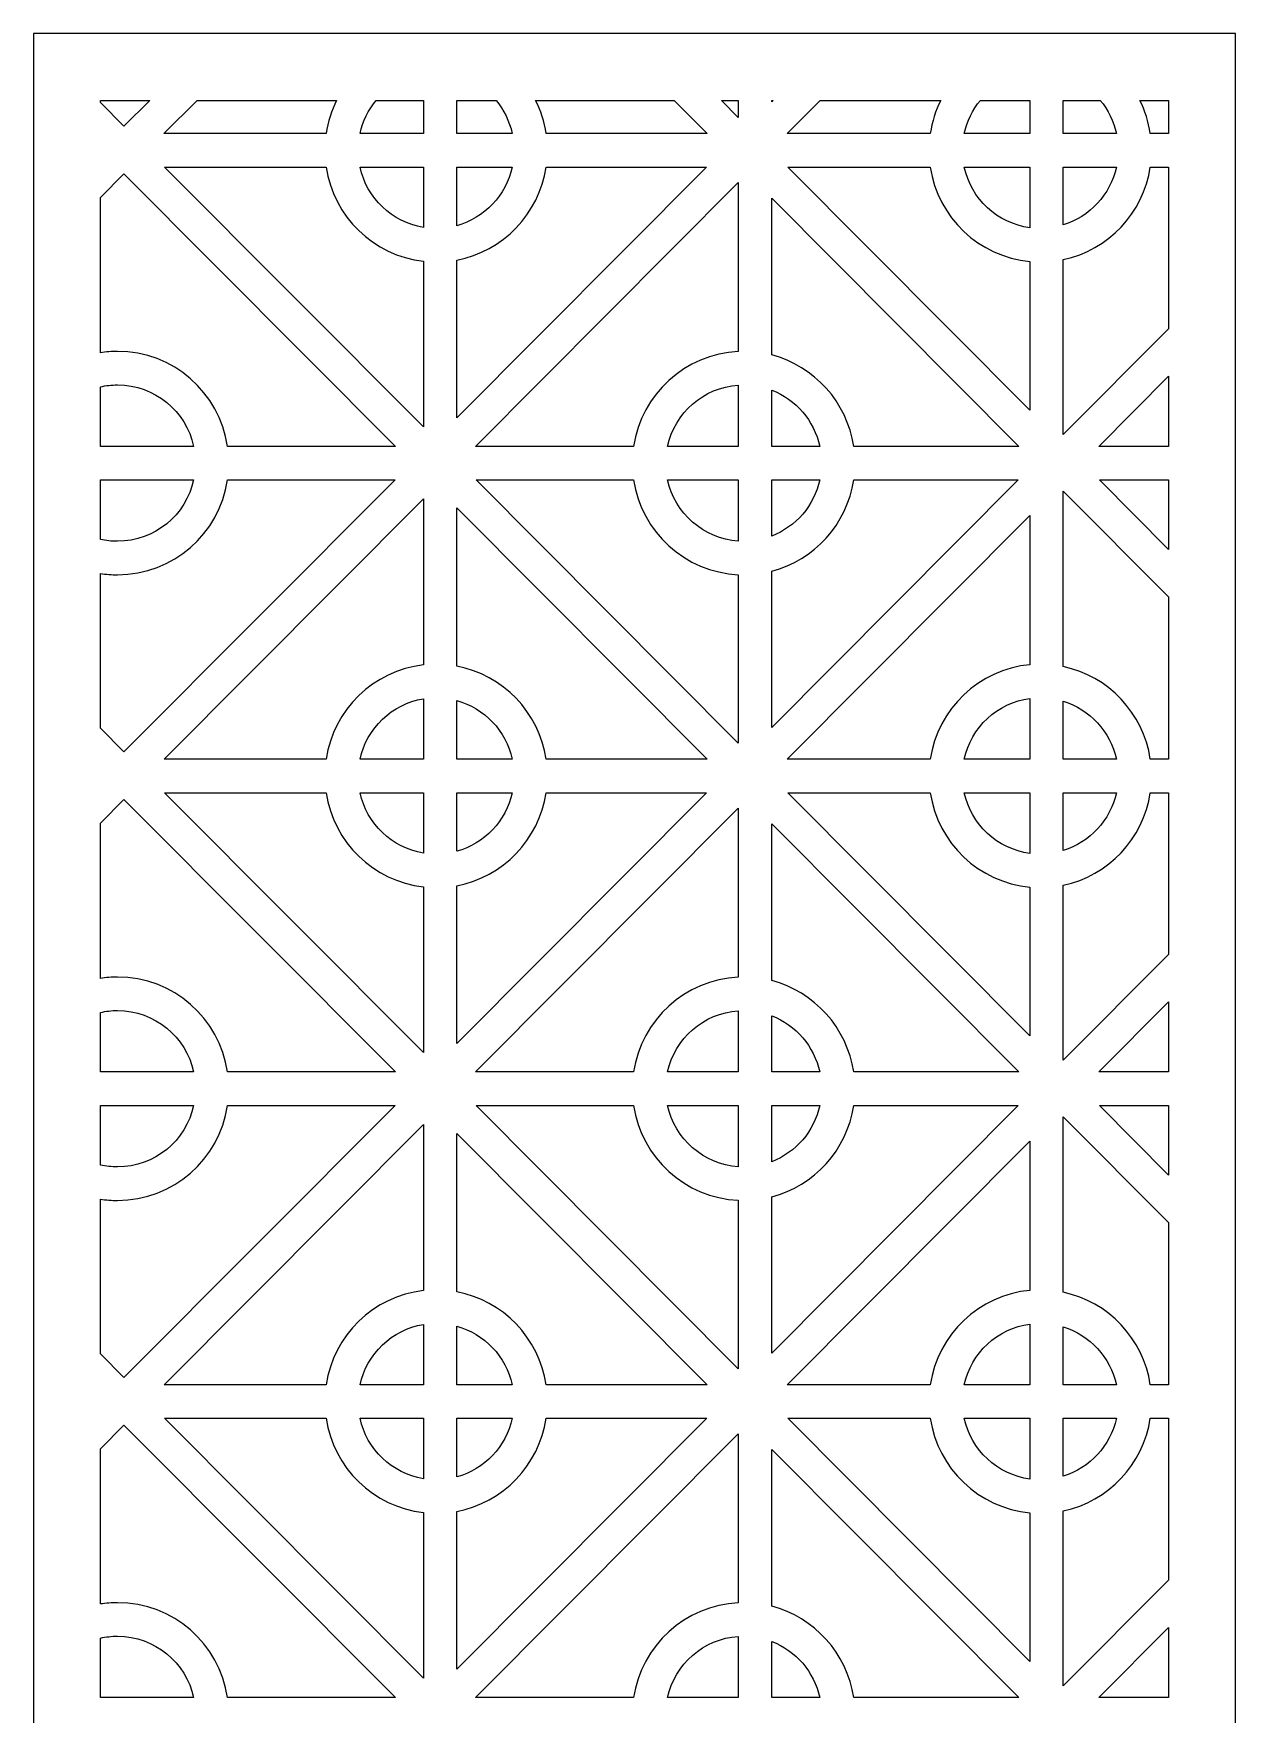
# Model space of a CAD drawing. Header units: centimetres. Extents: x -8.5 to 0.2, y -11.2 to 12.7.
# Drawn here: x -3.7 to 0.19, y 7.23 to 12.68 of the extents above; entities that cross this region are included whole.
import ezdxf

# ---------------------------------------------------------------- set-up
doc = ezdxf.new("R2010")
doc.units = ezdxf.units.CM
doc.header["$MEASUREMENT"] = 0
doc.layers.add('layer 1', color=7, linetype='Continuous')

msp = doc.modelspace()

# ---------------------------------------------------------------- linework, layer by layer
at = {"layer": 'layer 1', "color": 114}
for points, knots in [([(-3.70413, -11.21428), (-3.70413, -11.21428), (-3.70413, 12.68389), (-3.70413, 12.68389), (-3.70413, 12.68389), (-3.70413, 12.68389), (0.19466, 12.68389), (0.19466, 12.68389), (0.19466, 12.68389), (0.19466, 12.68389), (0.19466, -11.21428), (0.19466, -11.21428), (0.19466, -11.21428), (0.19466, -11.21428), (-3.70413, -11.21428), (-3.70413, -11.21428)], [0, 0, 0, 0, 0.2, 0.2, 0.2, 0.2, 0.4, 0.4, 0.4, 0.4, 0.6, 0.6, 0.6, 0.6, 1, 1, 1, 1]), ([(-3.48753, 12.45992), (-3.48753, 12.45992), (-3.41104, 12.38308), (-3.41104, 12.38308), (-3.41104, 12.38308), (-3.41104, 12.38308), (-3.3272, 12.46729), (-3.3272, 12.46729), (-3.3272, 12.46729), (-3.3272, 12.46729), (-3.48753, 12.46729), (-3.48753, 12.46729), (-3.48753, 12.46729), (-3.48753, 12.46729), (-3.48753, 12.45992), (-3.48753, 12.45992)], [0, 0, 0, 0, 0.2, 0.2, 0.2, 0.2, 0.4, 0.4, 0.4, 0.4, 0.6, 0.6, 0.6, 0.6, 1, 1, 1, 1]), ([(-3.17404, 12.46729), (-3.17404, 12.46729), (-3.28127, 12.35958), (-3.28127, 12.35958), (-3.28127, 12.35958), (-3.28127, 12.35958), (-2.75537, 12.35958), (-2.75537, 12.35958), (-2.75537, 12.35958), (-2.74964, 12.39776), (-2.73799, 12.43399), (-2.72138, 12.46729), (-2.72138, 12.46729), (-2.72138, 12.46729), (-3.17404, 12.46729), (-3.17404, 12.46729)], [0, 0, 0, 0, 0.2, 0.2, 0.2, 0.2, 0.4, 0.4, 0.4, 0.4, 0.6, 0.6, 0.6, 0.6, 1, 1, 1, 1]), ([(-2.64529, 12.35958), (-2.64529, 12.35958), (-2.43973, 12.35958), (-2.43973, 12.35958), (-2.43973, 12.35958), (-2.43973, 12.35958), (-2.43973, 12.46729), (-2.43973, 12.46729), (-2.43973, 12.46729), (-2.43973, 12.46729), (-2.59286, 12.46729), (-2.59286, 12.46729), (-2.59286, 12.46729), (-2.61821, 12.43664), (-2.63652, 12.3999), (-2.64529, 12.35958)], [0, 0, 0, 0, 0.2, 0.2, 0.2, 0.2, 0.4, 0.4, 0.4, 0.4, 0.6, 0.6, 0.6, 0.6, 1, 1, 1, 1]), ([(-2.33143, 12.46729), (-2.33143, 12.46729), (-2.33143, 12.35958), (-2.33143, 12.35958), (-2.33143, 12.35958), (-2.33143, 12.35958), (-2.15154, 12.35958), (-2.15154, 12.35958), (-2.15154, 12.35958), (-2.16031, 12.3999), (-2.17862, 12.43664), (-2.20397, 12.46729), (-2.20397, 12.46729), (-2.20397, 12.46729), (-2.33143, 12.46729), (-2.33143, 12.46729)], [0, 0, 0, 0, 0.2, 0.2, 0.2, 0.2, 0.4, 0.4, 0.4, 0.4, 0.6, 0.6, 0.6, 0.6, 1, 1, 1, 1]), ([(-2.04146, 12.35958), (-2.04146, 12.35958), (-1.51887, 12.35958), (-1.51887, 12.35958), (-1.51887, 12.35958), (-1.51887, 12.35958), (-1.6261, 12.46729), (-1.6261, 12.46729), (-1.6261, 12.46729), (-1.6261, 12.46729), (-2.07545, 12.46729), (-2.07545, 12.46729), (-2.07545, 12.46729), (-2.05884, 12.43399), (-2.04719, 12.39776), (-2.04146, 12.35958)], [0, 0, 0, 0, 0.2, 0.2, 0.2, 0.2, 0.4, 0.4, 0.4, 0.4, 0.6, 0.6, 0.6, 0.6, 1, 1, 1, 1]), ([(-1.47294, 12.46729), (-1.47294, 12.46729), (-1.41796, 12.41206), (-1.41796, 12.41206), (-1.41796, 12.41206), (-1.41796, 12.41206), (-1.41796, 12.46729), (-1.41796, 12.46729), (-1.41796, 12.46729), (-1.41796, 12.46729), (-1.47294, 12.46729), (-1.47294, 12.46729)], [0, 0, 0, 0, 0.25, 0.25, 0.25, 0.25, 0.5, 0.5, 0.5, 0.5, 1, 1, 1, 1]), ([(-1.30966, 12.46729), (-1.30966, 12.46729), (-1.30966, 12.46289), (-1.30966, 12.46289), (-1.30966, 12.46289), (-1.30966, 12.46289), (-1.30527, 12.46729), (-1.30527, 12.46729), (-1.30527, 12.46729), (-1.30527, 12.46729), (-1.30966, 12.46729), (-1.30966, 12.46729)], [0, 0, 0, 0, 0.25, 0.25, 0.25, 0.25, 0.5, 0.5, 0.5, 0.5, 1, 1, 1, 1]), ([(-1.15211, 12.46729), (-1.15211, 12.46729), (-1.25933, 12.35958), (-1.25933, 12.35958), (-1.25933, 12.35958), (-1.25933, 12.35958), (-0.79517, 12.35958), (-0.79517, 12.35958), (-0.79517, 12.35958), (-0.78944, 12.39776), (-0.77779, 12.43399), (-0.76118, 12.46729), (-0.76118, 12.46729), (-0.76118, 12.46729), (-1.15211, 12.46729), (-1.15211, 12.46729)], [0, 0, 0, 0, 0.2, 0.2, 0.2, 0.2, 0.4, 0.4, 0.4, 0.4, 0.6, 0.6, 0.6, 0.6, 1, 1, 1, 1]), ([(-0.68509, 12.35958), (-0.68509, 12.35958), (-0.47187, 12.35958), (-0.47187, 12.35958), (-0.47187, 12.35958), (-0.47187, 12.35958), (-0.47187, 12.46729), (-0.47187, 12.46729), (-0.47187, 12.46729), (-0.47187, 12.46729), (-0.63266, 12.46729), (-0.63266, 12.46729), (-0.63266, 12.46729), (-0.65801, 12.43664), (-0.67632, 12.3999), (-0.68509, 12.35958)], [0, 0, 0, 0, 0.2, 0.2, 0.2, 0.2, 0.4, 0.4, 0.4, 0.4, 0.6, 0.6, 0.6, 0.6, 1, 1, 1, 1]), ([(-0.36357, 12.46729), (-0.36357, 12.46729), (-0.36357, 12.35958), (-0.36357, 12.35958), (-0.36357, 12.35958), (-0.36357, 12.35958), (-0.19134, 12.35958), (-0.19134, 12.35958), (-0.19134, 12.35958), (-0.20011, 12.3999), (-0.21842, 12.43664), (-0.24377, 12.46729), (-0.24377, 12.46729), (-0.24377, 12.46729), (-0.36357, 12.46729), (-0.36357, 12.46729)], [0, 0, 0, 0, 0.2, 0.2, 0.2, 0.2, 0.4, 0.4, 0.4, 0.4, 0.6, 0.6, 0.6, 0.6, 1, 1, 1, 1]), ([(-0.08126, 12.35958), (-0.08126, 12.35958), (-0.02194, 12.35958), (-0.02194, 12.35958), (-0.02194, 12.35958), (-0.02194, 12.35958), (-0.02194, 12.46729), (-0.02194, 12.46729), (-0.02194, 12.46729), (-0.02194, 12.46729), (-0.11524, 12.46729), (-0.11524, 12.46729), (-0.11524, 12.46729), (-0.09864, 12.43399), (-0.08698, 12.39776), (-0.08126, 12.35958)], [0, 0, 0, 0, 0.2, 0.2, 0.2, 0.2, 0.4, 0.4, 0.4, 0.4, 0.6, 0.6, 0.6, 0.6, 1, 1, 1, 1]), ([(-3.07502, 11.34405), (-3.07502, 11.34405), (-2.52989, 11.34405), (-2.52989, 11.34405), (-2.52989, 11.34405), (-2.52989, 11.34405), (-3.41104, 12.22922), (-3.41104, 12.22922), (-3.41104, 12.22922), (-3.41104, 12.22922), (-3.48753, 12.15237), (-3.48753, 12.15237), (-3.48753, 12.15237), (-3.48753, 12.15237), (-3.48753, 11.64802), (-3.48753, 11.64802), (-3.48753, 11.64802), (-3.46942, 11.65084), (-3.45087, 11.6523), (-3.43198, 11.6523), (-3.43198, 11.6523), (-3.25104, 11.6523), (-3.10116, 11.5185), (-3.07502, 11.34405)], [0, 0, 0, 0, 0.1428571, 0.1428571, 0.1428571, 0.1428571, 0.2857143, 0.2857143, 0.2857143, 0.2857143, 0.4285714, 0.4285714, 0.4285714, 0.4285714, 0.5714286, 0.5714286, 0.5714286, 0.5714286, 0.7142857, 0.7142857, 0.7142857, 0.7142857, 1, 1, 1, 1]), ([(-2.75537, 12.25079), (-2.75537, 12.25079), (-3.27935, 12.25079), (-3.27935, 12.25079), (-3.27935, 12.25079), (-3.27935, 12.25079), (-2.43973, 11.40734), (-2.43973, 11.40734), (-2.43973, 11.40734), (-2.43973, 11.40734), (-2.43973, 11.94491), (-2.43973, 11.94491), (-2.43973, 11.94491), (-2.60176, 11.96347), (-2.73125, 12.08981), (-2.75537, 12.25079)], [0, 0, 0, 0, 0.2, 0.2, 0.2, 0.2, 0.4, 0.4, 0.4, 0.4, 0.6, 0.6, 0.6, 0.6, 1, 1, 1, 1]), ([(-2.43973, 12.25079), (-2.43973, 12.25079), (-2.64528, 12.25079), (-2.64528, 12.25079), (-2.64528, 12.25079), (-2.62336, 12.15001), (-2.54186, 12.07161), (-2.43973, 12.05473), (-2.43973, 12.05473), (-2.43973, 12.05473), (-2.43973, 12.25079), (-2.43973, 12.25079)], [0, 0, 0, 0, 0.25, 0.25, 0.25, 0.25, 0.5, 0.5, 0.5, 0.5, 1, 1, 1, 1]), ([(-2.15155, 12.25079), (-2.15155, 12.25079), (-2.33143, 12.25079), (-2.33143, 12.25079), (-2.33143, 12.25079), (-2.33143, 12.25079), (-2.33143, 12.06036), (-2.33143, 12.06036), (-2.33143, 12.06036), (-2.2415, 12.08515), (-2.1716, 12.15861), (-2.15155, 12.25079)], [0, 0, 0, 0, 0.25, 0.25, 0.25, 0.25, 0.5, 0.5, 0.5, 0.5, 1, 1, 1, 1]), ([(-1.52079, 12.25079), (-1.52079, 12.25079), (-2.04146, 12.25079), (-2.04146, 12.25079), (-2.04146, 12.25079), (-2.06429, 12.0984), (-2.18155, 11.97706), (-2.33143, 11.94879), (-2.33143, 11.94879), (-2.33143, 11.94879), (-2.33143, 11.43644), (-2.33143, 11.43644), (-2.33143, 11.43644), (-2.33143, 11.43644), (-1.52079, 12.25079), (-1.52079, 12.25079)], [0, 0, 0, 0, 0.2, 0.2, 0.2, 0.2, 0.4, 0.4, 0.4, 0.4, 0.6, 0.6, 0.6, 0.6, 1, 1, 1, 1]), ([(-0.79517, 12.25079), (-0.79517, 12.25079), (-1.25742, 12.25079), (-1.25742, 12.25079), (-1.25742, 12.25079), (-1.25742, 12.25079), (-0.47187, 11.46165), (-0.47187, 11.46165), (-0.47187, 11.46165), (-0.47187, 11.46165), (-0.47187, 11.94412), (-0.47187, 11.94412), (-0.47187, 11.94412), (-0.63746, 11.95951), (-0.77067, 12.08728), (-0.79517, 12.25079)], [0, 0, 0, 0, 0.2, 0.2, 0.2, 0.2, 0.4, 0.4, 0.4, 0.4, 0.6, 0.6, 0.6, 0.6, 1, 1, 1, 1]), ([(-0.47187, 12.25079), (-0.47187, 12.25079), (-0.68508, 12.25079), (-0.68508, 12.25079), (-0.68508, 12.25079), (-0.66262, 12.1475), (-0.57756, 12.06771), (-0.47187, 12.05358), (-0.47187, 12.05358), (-0.47187, 12.05358), (-0.47187, 12.25079), (-0.47187, 12.25079)], [0, 0, 0, 0, 0.25, 0.25, 0.25, 0.25, 0.5, 0.5, 0.5, 0.5, 1, 1, 1, 1]), ([(-0.19135, 12.25079), (-0.19135, 12.25079), (-0.36357, 12.25079), (-0.36357, 12.25079), (-0.36357, 12.25079), (-0.36357, 12.25079), (-0.36357, 12.0626), (-0.36357, 12.0626), (-0.36357, 12.0626), (-0.27734, 12.08936), (-0.21082, 12.16125), (-0.19135, 12.25079)], [0, 0, 0, 0, 0.25, 0.25, 0.25, 0.25, 0.5, 0.5, 0.5, 0.5, 1, 1, 1, 1]), ([(-0.02194, 12.25079), (-0.02194, 12.25079), (-0.08126, 12.25079), (-0.08126, 12.25079), (-0.08126, 12.25079), (-0.1037, 12.10101), (-0.21736, 11.98122), (-0.36357, 11.95032), (-0.36357, 11.95032), (-0.36357, 11.95032), (-0.36357, 11.38213), (-0.36357, 11.38213), (-0.36357, 11.38213), (-0.36357, 11.38213), (-0.02194, 11.72532), (-0.02194, 11.72532), (-0.02194, 11.72532), (-0.02194, 11.72532), (-0.02194, 12.25079), (-0.02194, 12.25079)], [0, 0, 0, 0, 0.1666667, 0.1666667, 0.1666667, 0.1666667, 0.3333333, 0.3333333, 0.3333333, 0.3333333, 0.5, 0.5, 0.5, 0.5, 0.6666667, 0.6666667, 0.6666667, 0.6666667, 1, 1, 1, 1]), ([(-2.27025, 11.34405), (-2.27025, 11.34405), (-1.75745, 11.34405), (-1.75745, 11.34405), (-1.75745, 11.34405), (-1.73216, 11.51286), (-1.591, 11.64358), (-1.41796, 11.65187), (-1.41796, 11.65187), (-1.41796, 11.65187), (-1.41796, 12.20023), (-1.41796, 12.20023), (-1.41796, 12.20023), (-1.41796, 12.20023), (-2.27025, 11.34405), (-2.27025, 11.34405)], [0, 0, 0, 0, 0.2, 0.2, 0.2, 0.2, 0.4, 0.4, 0.4, 0.4, 0.6, 0.6, 0.6, 0.6, 1, 1, 1, 1]), ([(-1.04354, 11.34405), (-1.04354, 11.34405), (-0.50796, 11.34405), (-0.50796, 11.34405), (-0.50796, 11.34405), (-0.50796, 11.34405), (-1.30966, 12.14941), (-1.30966, 12.14941), (-1.30966, 12.14941), (-1.30966, 12.14941), (-1.30966, 11.64071), (-1.30966, 11.64071), (-1.30966, 11.64071), (-1.1713, 11.60467), (-1.06514, 11.48825), (-1.04354, 11.34405)], [0, 0, 0, 0, 0.2, 0.2, 0.2, 0.2, 0.4, 0.4, 0.4, 0.4, 0.6, 0.6, 0.6, 0.6, 1, 1, 1, 1]), ([(-0.02194, 11.57146), (-0.02194, 11.57146), (-0.24832, 11.34405), (-0.24832, 11.34405), (-0.24832, 11.34405), (-0.24832, 11.34405), (-0.02194, 11.34405), (-0.02194, 11.34405), (-0.02194, 11.34405), (-0.02194, 11.34405), (-0.02194, 11.57146), (-0.02194, 11.57146)], [0, 0, 0, 0, 0.25, 0.25, 0.25, 0.25, 0.5, 0.5, 0.5, 0.5, 1, 1, 1, 1]), ([(-3.48753, 11.34405), (-3.48753, 11.34405), (-3.18511, 11.34405), (-3.18511, 11.34405), (-3.18511, 11.34405), (-3.20991, 11.45809), (-3.31103, 11.54351), (-3.43198, 11.54351), (-3.43198, 11.54351), (-3.45106, 11.54351), (-3.46965, 11.54136), (-3.48753, 11.53733), (-3.48753, 11.53733), (-3.48753, 11.53733), (-3.48753, 11.34405), (-3.48753, 11.34405)], [0, 0, 0, 0, 0.2, 0.2, 0.2, 0.2, 0.4, 0.4, 0.4, 0.4, 0.6, 0.6, 0.6, 0.6, 1, 1, 1, 1]), ([(-1.64736, 11.34405), (-1.64736, 11.34405), (-1.41796, 11.34405), (-1.41796, 11.34405), (-1.41796, 11.34405), (-1.41796, 11.34405), (-1.41796, 11.54289), (-1.41796, 11.54289), (-1.41796, 11.54289), (-1.53108, 11.53513), (-1.62376, 11.45255), (-1.64736, 11.34405)], [0, 0, 0, 0, 0.25, 0.25, 0.25, 0.25, 0.5, 0.5, 0.5, 0.5, 1, 1, 1, 1]), ([(-1.30966, 11.34405), (-1.30966, 11.34405), (-1.15363, 11.34405), (-1.15363, 11.34405), (-1.15363, 11.34405), (-1.17187, 11.4279), (-1.23136, 11.49626), (-1.30966, 11.52658), (-1.30966, 11.52658), (-1.30966, 11.52658), (-1.30966, 11.34405), (-1.30966, 11.34405)], [0, 0, 0, 0, 0.25, 0.25, 0.25, 0.25, 0.5, 0.5, 0.5, 0.5, 1, 1, 1, 1]), ([(-3.18511, 11.23525), (-3.18511, 11.23525), (-3.48753, 11.23525), (-3.48753, 11.23525), (-3.48753, 11.23525), (-3.48753, 11.23525), (-3.48753, 11.04197), (-3.48753, 11.04197), (-3.48753, 11.04197), (-3.46965, 11.03794), (-3.45106, 11.0358), (-3.43198, 11.0358), (-3.43198, 11.0358), (-3.31103, 11.0358), (-3.20991, 11.12121), (-3.18511, 11.23525)], [0, 0, 0, 0, 0.2, 0.2, 0.2, 0.2, 0.4, 0.4, 0.4, 0.4, 0.6, 0.6, 0.6, 0.6, 1, 1, 1, 1]), ([(-3.48753, 10.42876), (-3.48753, 10.42876), (-3.41104, 10.35191), (-3.41104, 10.35191), (-3.41104, 10.35191), (-3.41104, 10.35191), (-2.53171, 11.23525), (-2.53171, 11.23525), (-2.53171, 11.23525), (-2.53171, 11.23525), (-3.07502, 11.23525), (-3.07502, 11.23525), (-3.07502, 11.23525), (-3.10116, 11.0608), (-3.25104, 10.927), (-3.43198, 10.927), (-3.43198, 10.927), (-3.45087, 10.927), (-3.46942, 10.92846), (-3.48753, 10.93128), (-3.48753, 10.93128), (-3.48753, 10.93128), (-3.48753, 10.42876), (-3.48753, 10.42876)], [0, 0, 0, 0, 0.1428571, 0.1428571, 0.1428571, 0.1428571, 0.2857143, 0.2857143, 0.2857143, 0.2857143, 0.4285714, 0.4285714, 0.4285714, 0.4285714, 0.5714286, 0.5714286, 0.5714286, 0.5714286, 0.7142857, 0.7142857, 0.7142857, 0.7142857, 1, 1, 1, 1]), ([(-1.75745, 11.23525), (-1.75745, 11.23525), (-2.26843, 11.23525), (-2.26843, 11.23525), (-2.26843, 11.23525), (-2.26843, 11.23525), (-1.41796, 10.38089), (-1.41796, 10.38089), (-1.41796, 10.38089), (-1.41796, 10.38089), (-1.41796, 10.92743), (-1.41796, 10.92743), (-1.41796, 10.92743), (-1.591, 10.93572), (-1.73216, 11.06644), (-1.75745, 11.23525)], [0, 0, 0, 0, 0.2, 0.2, 0.2, 0.2, 0.4, 0.4, 0.4, 0.4, 0.6, 0.6, 0.6, 0.6, 1, 1, 1, 1]), ([(-1.41796, 11.23525), (-1.41796, 11.23525), (-1.64736, 11.23525), (-1.64736, 11.23525), (-1.64736, 11.23525), (-1.62376, 11.12675), (-1.53108, 11.04417), (-1.41796, 11.03641), (-1.41796, 11.03641), (-1.41796, 11.03641), (-1.41796, 11.23525), (-1.41796, 11.23525)], [0, 0, 0, 0, 0.25, 0.25, 0.25, 0.25, 0.5, 0.5, 0.5, 0.5, 1, 1, 1, 1]), ([(-1.15363, 11.23525), (-1.15363, 11.23525), (-1.30966, 11.23525), (-1.30966, 11.23525), (-1.30966, 11.23525), (-1.30966, 11.23525), (-1.30966, 11.05271), (-1.30966, 11.05271), (-1.30966, 11.05271), (-1.23136, 11.08304), (-1.17186, 11.1514), (-1.15363, 11.23525)], [0, 0, 0, 0, 0.25, 0.25, 0.25, 0.25, 0.5, 0.5, 0.5, 0.5, 1, 1, 1, 1]), ([(-0.50978, 11.23525), (-0.50978, 11.23525), (-1.04354, 11.23525), (-1.04354, 11.23525), (-1.04354, 11.23525), (-1.06514, 11.09105), (-1.1713, 10.97463), (-1.30966, 10.93859), (-1.30966, 10.93859), (-1.30966, 10.93859), (-1.30966, 10.43172), (-1.30966, 10.43172), (-1.30966, 10.43172), (-1.30966, 10.43172), (-0.50978, 11.23525), (-0.50978, 11.23525)], [0, 0, 0, 0, 0.2, 0.2, 0.2, 0.2, 0.4, 0.4, 0.4, 0.4, 0.6, 0.6, 0.6, 0.6, 1, 1, 1, 1]), ([(-0.02194, 10.85581), (-0.02194, 10.85581), (-0.36357, 11.19899), (-0.36357, 11.19899), (-0.36357, 11.19899), (-0.36357, 11.19899), (-0.36357, 10.62898), (-0.36357, 10.62898), (-0.36357, 10.62898), (-0.21736, 10.59808), (-0.1037, 10.47829), (-0.08126, 10.32852), (-0.08126, 10.32852), (-0.08126, 10.32852), (-0.02194, 10.32852), (-0.02194, 10.32852), (-0.02194, 10.32852), (-0.02194, 10.32852), (-0.02194, 10.85581), (-0.02194, 10.85581)], [0, 0, 0, 0, 0.1666667, 0.1666667, 0.1666667, 0.1666667, 0.3333333, 0.3333333, 0.3333333, 0.3333333, 0.5, 0.5, 0.5, 0.5, 0.6666667, 0.6666667, 0.6666667, 0.6666667, 1, 1, 1, 1]), ([(-0.02194, 11.23525), (-0.02194, 11.23525), (-0.2465, 11.23525), (-0.2465, 11.23525), (-0.2465, 11.23525), (-0.2465, 11.23525), (-0.02194, 11.00966), (-0.02194, 11.00966), (-0.02194, 11.00966), (-0.02194, 11.00966), (-0.02194, 11.23525), (-0.02194, 11.23525)], [0, 0, 0, 0, 0.25, 0.25, 0.25, 0.25, 0.5, 0.5, 0.5, 0.5, 1, 1, 1, 1]), ([(-3.28116, 10.32852), (-3.28116, 10.32852), (-2.75537, 10.32852), (-2.75537, 10.32852), (-2.75537, 10.32852), (-2.73125, 10.48949), (-2.60176, 10.61583), (-2.43973, 10.63439), (-2.43973, 10.63439), (-2.43973, 10.63439), (-2.43973, 11.17379), (-2.43973, 11.17379), (-2.43973, 11.17379), (-2.43973, 11.17379), (-3.28116, 10.32852), (-3.28116, 10.32852)], [0, 0, 0, 0, 0.2, 0.2, 0.2, 0.2, 0.4, 0.4, 0.4, 0.4, 0.6, 0.6, 0.6, 0.6, 1, 1, 1, 1]), ([(-2.04146, 10.32852), (-2.04146, 10.32852), (-1.51898, 10.32852), (-1.51898, 10.32852), (-1.51898, 10.32852), (-1.51898, 10.32852), (-2.33143, 11.14468), (-2.33143, 11.14468), (-2.33143, 11.14468), (-2.33143, 11.14468), (-2.33143, 10.63051), (-2.33143, 10.63051), (-2.33143, 10.63051), (-2.18155, 10.60224), (-2.06429, 10.4809), (-2.04146, 10.32852)], [0, 0, 0, 0, 0.2, 0.2, 0.2, 0.2, 0.4, 0.4, 0.4, 0.4, 0.6, 0.6, 0.6, 0.6, 1, 1, 1, 1]), ([(-1.25923, 10.32852), (-1.25923, 10.32852), (-0.79517, 10.32852), (-0.79517, 10.32852), (-0.79517, 10.32852), (-0.77067, 10.49203), (-0.63746, 10.61979), (-0.47187, 10.63518), (-0.47187, 10.63518), (-0.47187, 10.63518), (-0.47187, 11.11948), (-0.47187, 11.11948), (-0.47187, 11.11948), (-0.47187, 11.11948), (-1.25923, 10.32852), (-1.25923, 10.32852)], [0, 0, 0, 0, 0.2, 0.2, 0.2, 0.2, 0.4, 0.4, 0.4, 0.4, 0.6, 0.6, 0.6, 0.6, 1, 1, 1, 1]), ([(-2.64528, 10.32852), (-2.64528, 10.32852), (-2.43973, 10.32852), (-2.43973, 10.32852), (-2.43973, 10.32852), (-2.43973, 10.32852), (-2.43973, 10.52457), (-2.43973, 10.52457), (-2.43973, 10.52457), (-2.54186, 10.50769), (-2.62336, 10.42929), (-2.64528, 10.32852)], [0, 0, 0, 0, 0.25, 0.25, 0.25, 0.25, 0.5, 0.5, 0.5, 0.5, 1, 1, 1, 1]), ([(-2.33143, 10.32852), (-2.33143, 10.32852), (-2.15155, 10.32852), (-2.15155, 10.32852), (-2.15155, 10.32852), (-2.1716, 10.42069), (-2.2415, 10.49415), (-2.33143, 10.51893), (-2.33143, 10.51893), (-2.33143, 10.51893), (-2.33143, 10.32852), (-2.33143, 10.32852)], [0, 0, 0, 0, 0.25, 0.25, 0.25, 0.25, 0.5, 0.5, 0.5, 0.5, 1, 1, 1, 1]), ([(-0.68507, 10.32852), (-0.68507, 10.32852), (-0.47187, 10.32852), (-0.47187, 10.32852), (-0.47187, 10.32852), (-0.47187, 10.32852), (-0.47187, 10.52572), (-0.47187, 10.52572), (-0.47187, 10.52572), (-0.57756, 10.51158), (-0.66262, 10.4318), (-0.68507, 10.32852)], [0, 0, 0, 0, 0.25, 0.25, 0.25, 0.25, 0.5, 0.5, 0.5, 0.5, 1, 1, 1, 1]), ([(-0.36357, 10.5167), (-0.36357, 10.5167), (-0.36357, 10.32852), (-0.36357, 10.32852), (-0.36357, 10.32852), (-0.36357, 10.32852), (-0.19135, 10.32852), (-0.19135, 10.32852), (-0.19135, 10.32852), (-0.21082, 10.41805), (-0.27733, 10.48995), (-0.36357, 10.5167)], [0, 0, 0, 0, 0.25, 0.25, 0.25, 0.25, 0.5, 0.5, 0.5, 0.5, 1, 1, 1, 1]), ([(-2.75537, 10.21972), (-2.75537, 10.21972), (-3.27945, 10.21972), (-3.27945, 10.21972), (-3.27945, 10.21972), (-3.27945, 10.21972), (-2.43973, 9.37617), (-2.43973, 9.37617), (-2.43973, 9.37617), (-2.43973, 9.37617), (-2.43973, 9.91385), (-2.43973, 9.91385), (-2.43973, 9.91385), (-2.60176, 9.93241), (-2.73125, 10.05874), (-2.75537, 10.21972)], [0, 0, 0, 0, 0.2, 0.2, 0.2, 0.2, 0.4, 0.4, 0.4, 0.4, 0.6, 0.6, 0.6, 0.6, 1, 1, 1, 1]), ([(-2.43973, 10.21972), (-2.43973, 10.21972), (-2.64528, 10.21972), (-2.64528, 10.21972), (-2.64528, 10.21972), (-2.62336, 10.11895), (-2.54186, 10.04054), (-2.43973, 10.02366), (-2.43973, 10.02366), (-2.43973, 10.02366), (-2.43973, 10.21972), (-2.43973, 10.21972)], [0, 0, 0, 0, 0.25, 0.25, 0.25, 0.25, 0.5, 0.5, 0.5, 0.5, 1, 1, 1, 1]), ([(-2.15155, 10.21972), (-2.15155, 10.21972), (-2.33143, 10.21972), (-2.33143, 10.21972), (-2.33143, 10.21972), (-2.33143, 10.21972), (-2.33143, 10.0293), (-2.33143, 10.0293), (-2.33143, 10.0293), (-2.2415, 10.05409), (-2.1716, 10.12755), (-2.15155, 10.21972)], [0, 0, 0, 0, 0.25, 0.25, 0.25, 0.25, 0.5, 0.5, 0.5, 0.5, 1, 1, 1, 1]), ([(-1.52069, 10.21972), (-1.52069, 10.21972), (-2.04146, 10.21972), (-2.04146, 10.21972), (-2.04146, 10.21972), (-2.06429, 10.06734), (-2.18155, 9.94599), (-2.33143, 9.91773), (-2.33143, 9.91773), (-2.33143, 9.91773), (-2.33143, 9.40528), (-2.33143, 9.40528), (-2.33143, 9.40528), (-2.33143, 9.40528), (-1.52069, 10.21972), (-1.52069, 10.21972)], [0, 0, 0, 0, 0.2, 0.2, 0.2, 0.2, 0.4, 0.4, 0.4, 0.4, 0.6, 0.6, 0.6, 0.6, 1, 1, 1, 1]), ([(-0.79517, 10.21972), (-0.79517, 10.21972), (-1.25752, 10.21972), (-1.25752, 10.21972), (-1.25752, 10.21972), (-1.25752, 10.21972), (-0.47187, 9.43048), (-0.47187, 9.43048), (-0.47187, 9.43048), (-0.47187, 9.43048), (-0.47187, 9.91305), (-0.47187, 9.91305), (-0.47187, 9.91305), (-0.63746, 9.92844), (-0.77067, 10.05621), (-0.79517, 10.21972)], [0, 0, 0, 0, 0.2, 0.2, 0.2, 0.2, 0.4, 0.4, 0.4, 0.4, 0.6, 0.6, 0.6, 0.6, 1, 1, 1, 1]), ([(-0.47187, 10.21972), (-0.47187, 10.21972), (-0.68508, 10.21972), (-0.68508, 10.21972), (-0.68508, 10.21972), (-0.66262, 10.11644), (-0.57756, 10.03665), (-0.47187, 10.02251), (-0.47187, 10.02251), (-0.47187, 10.02251), (-0.47187, 10.21972), (-0.47187, 10.21972)], [0, 0, 0, 0, 0.25, 0.25, 0.25, 0.25, 0.5, 0.5, 0.5, 0.5, 1, 1, 1, 1]), ([(-0.19135, 10.21972), (-0.19135, 10.21972), (-0.36357, 10.21972), (-0.36357, 10.21972), (-0.36357, 10.21972), (-0.36357, 10.21972), (-0.36357, 10.03153), (-0.36357, 10.03153), (-0.36357, 10.03153), (-0.27734, 10.05829), (-0.21082, 10.13018), (-0.19135, 10.21972)], [0, 0, 0, 0, 0.25, 0.25, 0.25, 0.25, 0.5, 0.5, 0.5, 0.5, 1, 1, 1, 1]), ([(-0.02194, 10.21972), (-0.02194, 10.21972), (-0.08126, 10.21972), (-0.08126, 10.21972), (-0.08126, 10.21972), (-0.1037, 10.06994), (-0.21736, 9.95015), (-0.36357, 9.91925), (-0.36357, 9.91925), (-0.36357, 9.91925), (-0.36357, 9.35097), (-0.36357, 9.35097), (-0.36357, 9.35097), (-0.36357, 9.35097), (-0.02194, 9.69416), (-0.02194, 9.69416), (-0.02194, 9.69416), (-0.02194, 9.69416), (-0.02194, 10.21972), (-0.02194, 10.21972)], [0, 0, 0, 0, 0.1666667, 0.1666667, 0.1666667, 0.1666667, 0.3333333, 0.3333333, 0.3333333, 0.3333333, 0.5, 0.5, 0.5, 0.5, 0.6666667, 0.6666667, 0.6666667, 0.6666667, 1, 1, 1, 1]), ([(-3.07502, 9.31298), (-3.07502, 9.31298), (-2.52999, 9.31298), (-2.52999, 9.31298), (-2.52999, 9.31298), (-2.52999, 9.31298), (-3.41104, 10.19805), (-3.41104, 10.19805), (-3.41104, 10.19805), (-3.41104, 10.19805), (-3.48753, 10.12121), (-3.48753, 10.12121), (-3.48753, 10.12121), (-3.48753, 10.12121), (-3.48753, 9.61696), (-3.48753, 9.61696), (-3.48753, 9.61696), (-3.46942, 9.61977), (-3.45087, 9.62123), (-3.43198, 9.62123), (-3.43198, 9.62123), (-3.25104, 9.62123), (-3.10116, 9.48744), (-3.07502, 9.31298)], [0, 0, 0, 0, 0.1428571, 0.1428571, 0.1428571, 0.1428571, 0.2857143, 0.2857143, 0.2857143, 0.2857143, 0.4285714, 0.4285714, 0.4285714, 0.4285714, 0.5714286, 0.5714286, 0.5714286, 0.5714286, 0.7142857, 0.7142857, 0.7142857, 0.7142857, 1, 1, 1, 1]), ([(-2.27015, 9.31298), (-2.27015, 9.31298), (-1.75745, 9.31298), (-1.75745, 9.31298), (-1.75745, 9.31298), (-1.73216, 9.48179), (-1.591, 9.61252), (-1.41796, 9.6208), (-1.41796, 9.6208), (-1.41796, 9.6208), (-1.41796, 10.16907), (-1.41796, 10.16907), (-1.41796, 10.16907), (-1.41796, 10.16907), (-2.27015, 9.31298), (-2.27015, 9.31298)], [0, 0, 0, 0, 0.2, 0.2, 0.2, 0.2, 0.4, 0.4, 0.4, 0.4, 0.6, 0.6, 0.6, 0.6, 1, 1, 1, 1]), ([(-1.04354, 9.31298), (-1.04354, 9.31298), (-0.50806, 9.31298), (-0.50806, 9.31298), (-0.50806, 9.31298), (-0.50806, 9.31298), (-1.30966, 10.11824), (-1.30966, 10.11824), (-1.30966, 10.11824), (-1.30966, 10.11824), (-1.30966, 9.60964), (-1.30966, 9.60964), (-1.30966, 9.60964), (-1.1713, 9.5736), (-1.06514, 9.45719), (-1.04354, 9.31298)], [0, 0, 0, 0, 0.2, 0.2, 0.2, 0.2, 0.4, 0.4, 0.4, 0.4, 0.6, 0.6, 0.6, 0.6, 1, 1, 1, 1]), ([(-3.48753, 9.31298), (-3.48753, 9.31298), (-3.18511, 9.31298), (-3.18511, 9.31298), (-3.18511, 9.31298), (-3.20991, 9.42702), (-3.31103, 9.51244), (-3.43198, 9.51244), (-3.43198, 9.51244), (-3.45106, 9.51244), (-3.46965, 9.5103), (-3.48753, 9.50627), (-3.48753, 9.50627), (-3.48753, 9.50627), (-3.48753, 9.31298), (-3.48753, 9.31298)], [0, 0, 0, 0, 0.2, 0.2, 0.2, 0.2, 0.4, 0.4, 0.4, 0.4, 0.6, 0.6, 0.6, 0.6, 1, 1, 1, 1]), ([(-1.64736, 9.31298), (-1.64736, 9.31298), (-1.41796, 9.31298), (-1.41796, 9.31298), (-1.41796, 9.31298), (-1.41796, 9.31298), (-1.41796, 9.51182), (-1.41796, 9.51182), (-1.41796, 9.51182), (-1.53108, 9.50406), (-1.62376, 9.42149), (-1.64736, 9.31298)], [0, 0, 0, 0, 0.25, 0.25, 0.25, 0.25, 0.5, 0.5, 0.5, 0.5, 1, 1, 1, 1]), ([(-1.30966, 9.31298), (-1.30966, 9.31298), (-1.15363, 9.31298), (-1.15363, 9.31298), (-1.15363, 9.31298), (-1.17187, 9.39683), (-1.23136, 9.46519), (-1.30966, 9.49552), (-1.30966, 9.49552), (-1.30966, 9.49552), (-1.30966, 9.31298), (-1.30966, 9.31298)], [0, 0, 0, 0, 0.25, 0.25, 0.25, 0.25, 0.5, 0.5, 0.5, 0.5, 1, 1, 1, 1]), ([(-0.02194, 9.5403), (-0.02194, 9.5403), (-0.24822, 9.31298), (-0.24822, 9.31298), (-0.24822, 9.31298), (-0.24822, 9.31298), (-0.02194, 9.31298), (-0.02194, 9.31298), (-0.02194, 9.31298), (-0.02194, 9.31298), (-0.02194, 9.5403), (-0.02194, 9.5403)], [0, 0, 0, 0, 0.25, 0.25, 0.25, 0.25, 0.5, 0.5, 0.5, 0.5, 1, 1, 1, 1]), ([(-3.18511, 9.20419), (-3.18511, 9.20419), (-3.48753, 9.20419), (-3.48753, 9.20419), (-3.48753, 9.20419), (-3.48753, 9.20419), (-3.48753, 9.0109), (-3.48753, 9.0109), (-3.48753, 9.0109), (-3.46965, 9.00687), (-3.45106, 9.00473), (-3.43198, 9.00473), (-3.43198, 9.00473), (-3.31103, 9.00473), (-3.20991, 9.09015), (-3.18511, 9.20419)], [0, 0, 0, 0, 0.2, 0.2, 0.2, 0.2, 0.4, 0.4, 0.4, 0.4, 0.6, 0.6, 0.6, 0.6, 1, 1, 1, 1]), ([(-3.48753, 8.39759), (-3.48753, 8.39759), (-3.41104, 8.32074), (-3.41104, 8.32074), (-3.41104, 8.32074), (-3.41104, 8.32074), (-2.53161, 9.20419), (-2.53161, 9.20419), (-2.53161, 9.20419), (-2.53161, 9.20419), (-3.07502, 9.20419), (-3.07502, 9.20419), (-3.07502, 9.20419), (-3.10116, 9.02973), (-3.25104, 8.89594), (-3.43198, 8.89594), (-3.43198, 8.89594), (-3.45087, 8.89594), (-3.46942, 8.8974), (-3.48753, 8.90021), (-3.48753, 8.90021), (-3.48753, 8.90021), (-3.48753, 8.39759), (-3.48753, 8.39759)], [0, 0, 0, 0, 0.1428571, 0.1428571, 0.1428571, 0.1428571, 0.2857143, 0.2857143, 0.2857143, 0.2857143, 0.4285714, 0.4285714, 0.4285714, 0.4285714, 0.5714286, 0.5714286, 0.5714286, 0.5714286, 0.7142857, 0.7142857, 0.7142857, 0.7142857, 1, 1, 1, 1]), ([(-1.75745, 9.20419), (-1.75745, 9.20419), (-2.26853, 9.20419), (-2.26853, 9.20419), (-2.26853, 9.20419), (-2.26853, 9.20419), (-1.41796, 8.34973), (-1.41796, 8.34973), (-1.41796, 8.34973), (-1.41796, 8.34973), (-1.41796, 8.89636), (-1.41796, 8.89636), (-1.41796, 8.89636), (-1.591, 8.90465), (-1.73216, 9.03538), (-1.75745, 9.20419)], [0, 0, 0, 0, 0.2, 0.2, 0.2, 0.2, 0.4, 0.4, 0.4, 0.4, 0.6, 0.6, 0.6, 0.6, 1, 1, 1, 1]), ([(-1.41796, 9.20419), (-1.41796, 9.20419), (-1.64736, 9.20419), (-1.64736, 9.20419), (-1.64736, 9.20419), (-1.62376, 9.09568), (-1.53108, 9.01311), (-1.41796, 9.00534), (-1.41796, 9.00534), (-1.41796, 9.00534), (-1.41796, 9.20419), (-1.41796, 9.20419)], [0, 0, 0, 0, 0.25, 0.25, 0.25, 0.25, 0.5, 0.5, 0.5, 0.5, 1, 1, 1, 1]), ([(-1.15363, 9.20419), (-1.15363, 9.20419), (-1.30966, 9.20419), (-1.30966, 9.20419), (-1.30966, 9.20419), (-1.30966, 9.20419), (-1.30966, 9.02165), (-1.30966, 9.02165), (-1.30966, 9.02165), (-1.23136, 9.05197), (-1.17186, 9.12034), (-1.15363, 9.20419)], [0, 0, 0, 0, 0.25, 0.25, 0.25, 0.25, 0.5, 0.5, 0.5, 0.5, 1, 1, 1, 1]), ([(-0.50968, 9.20419), (-0.50968, 9.20419), (-1.04354, 9.20419), (-1.04354, 9.20419), (-1.04354, 9.20419), (-1.06514, 9.05998), (-1.1713, 8.94357), (-1.30966, 8.90753), (-1.30966, 8.90753), (-1.30966, 8.90753), (-1.30966, 8.40055), (-1.30966, 8.40055), (-1.30966, 8.40055), (-1.30966, 8.40055), (-0.50968, 9.20419), (-0.50968, 9.20419)], [0, 0, 0, 0, 0.2, 0.2, 0.2, 0.2, 0.4, 0.4, 0.4, 0.4, 0.6, 0.6, 0.6, 0.6, 1, 1, 1, 1]), ([(-0.02194, 8.82464), (-0.02194, 8.82464), (-0.36357, 9.16783), (-0.36357, 9.16783), (-0.36357, 9.16783), (-0.36357, 9.16783), (-0.36357, 8.59791), (-0.36357, 8.59791), (-0.36357, 8.59791), (-0.21736, 8.56702), (-0.1037, 8.44722), (-0.08126, 8.29745), (-0.08126, 8.29745), (-0.08126, 8.29745), (-0.02194, 8.29745), (-0.02194, 8.29745), (-0.02194, 8.29745), (-0.02194, 8.29745), (-0.02194, 8.82464), (-0.02194, 8.82464)], [0, 0, 0, 0, 0.1666667, 0.1666667, 0.1666667, 0.1666667, 0.3333333, 0.3333333, 0.3333333, 0.3333333, 0.5, 0.5, 0.5, 0.5, 0.6666667, 0.6666667, 0.6666667, 0.6666667, 1, 1, 1, 1]), ([(-0.02194, 9.20419), (-0.02194, 9.20419), (-0.2466, 9.20419), (-0.2466, 9.20419), (-0.2466, 9.20419), (-0.2466, 9.20419), (-0.02194, 8.9785), (-0.02194, 8.9785), (-0.02194, 8.9785), (-0.02194, 8.9785), (-0.02194, 9.20419), (-0.02194, 9.20419)], [0, 0, 0, 0, 0.25, 0.25, 0.25, 0.25, 0.5, 0.5, 0.5, 0.5, 1, 1, 1, 1]), ([(-3.28106, 8.29745), (-3.28106, 8.29745), (-2.75537, 8.29745), (-2.75537, 8.29745), (-2.75537, 8.29745), (-2.73125, 8.45843), (-2.60176, 8.58476), (-2.43973, 8.60332), (-2.43973, 8.60332), (-2.43973, 8.60332), (-2.43973, 9.14262), (-2.43973, 9.14262), (-2.43973, 9.14262), (-2.43973, 9.14262), (-3.28106, 8.29745), (-3.28106, 8.29745)], [0, 0, 0, 0, 0.2, 0.2, 0.2, 0.2, 0.4, 0.4, 0.4, 0.4, 0.6, 0.6, 0.6, 0.6, 1, 1, 1, 1]), ([(-2.04146, 8.29745), (-2.04146, 8.29745), (-1.51908, 8.29745), (-1.51908, 8.29745), (-1.51908, 8.29745), (-1.51908, 8.29745), (-2.33143, 9.11352), (-2.33143, 9.11352), (-2.33143, 9.11352), (-2.33143, 9.11352), (-2.33143, 8.59944), (-2.33143, 8.59944), (-2.33143, 8.59944), (-2.18155, 8.57117), (-2.06429, 8.44983), (-2.04146, 8.29745)], [0, 0, 0, 0, 0.2, 0.2, 0.2, 0.2, 0.4, 0.4, 0.4, 0.4, 0.6, 0.6, 0.6, 0.6, 1, 1, 1, 1]), ([(-1.25913, 8.29745), (-1.25913, 8.29745), (-0.79517, 8.29745), (-0.79517, 8.29745), (-0.79517, 8.29745), (-0.77067, 8.46096), (-0.63746, 8.58873), (-0.47187, 8.60412), (-0.47187, 8.60412), (-0.47187, 8.60412), (-0.47187, 9.08831), (-0.47187, 9.08831), (-0.47187, 9.08831), (-0.47187, 9.08831), (-1.25913, 8.29745), (-1.25913, 8.29745)], [0, 0, 0, 0, 0.2, 0.2, 0.2, 0.2, 0.4, 0.4, 0.4, 0.4, 0.6, 0.6, 0.6, 0.6, 1, 1, 1, 1]), ([(-2.64528, 8.29745), (-2.64528, 8.29745), (-2.43973, 8.29745), (-2.43973, 8.29745), (-2.43973, 8.29745), (-2.43973, 8.29745), (-2.43973, 8.49351), (-2.43973, 8.49351), (-2.43973, 8.49351), (-2.54186, 8.47662), (-2.62336, 8.39822), (-2.64528, 8.29745)], [0, 0, 0, 0, 0.25, 0.25, 0.25, 0.25, 0.5, 0.5, 0.5, 0.5, 1, 1, 1, 1]), ([(-2.33143, 8.29745), (-2.33143, 8.29745), (-2.15155, 8.29745), (-2.15155, 8.29745), (-2.15155, 8.29745), (-2.1716, 8.38962), (-2.2415, 8.46308), (-2.33143, 8.48787), (-2.33143, 8.48787), (-2.33143, 8.48787), (-2.33143, 8.29745), (-2.33143, 8.29745)], [0, 0, 0, 0, 0.25, 0.25, 0.25, 0.25, 0.5, 0.5, 0.5, 0.5, 1, 1, 1, 1]), ([(-0.68507, 8.29745), (-0.68507, 8.29745), (-0.47187, 8.29745), (-0.47187, 8.29745), (-0.47187, 8.29745), (-0.47187, 8.29745), (-0.47187, 8.49466), (-0.47187, 8.49466), (-0.47187, 8.49466), (-0.57756, 8.48052), (-0.66262, 8.40073), (-0.68507, 8.29745)], [0, 0, 0, 0, 0.25, 0.25, 0.25, 0.25, 0.5, 0.5, 0.5, 0.5, 1, 1, 1, 1]), ([(-0.36357, 8.48564), (-0.36357, 8.48564), (-0.36357, 8.29745), (-0.36357, 8.29745), (-0.36357, 8.29745), (-0.36357, 8.29745), (-0.19135, 8.29745), (-0.19135, 8.29745), (-0.19135, 8.29745), (-0.21082, 8.38699), (-0.27733, 8.45888), (-0.36357, 8.48564)], [0, 0, 0, 0, 0.25, 0.25, 0.25, 0.25, 0.5, 0.5, 0.5, 0.5, 1, 1, 1, 1]), ([(-2.75537, 8.18865), (-2.75537, 8.18865), (-3.27955, 8.18865), (-3.27955, 8.18865), (-3.27955, 8.18865), (-3.27955, 8.18865), (-2.43973, 7.345), (-2.43973, 7.345), (-2.43973, 7.345), (-2.43973, 7.345), (-2.43973, 7.88278), (-2.43973, 7.88278), (-2.43973, 7.88278), (-2.60176, 7.90134), (-2.73125, 8.02767), (-2.75537, 8.18865)], [0, 0, 0, 0, 0.2, 0.2, 0.2, 0.2, 0.4, 0.4, 0.4, 0.4, 0.6, 0.6, 0.6, 0.6, 1, 1, 1, 1]), ([(-2.43973, 8.18865), (-2.43973, 8.18865), (-2.64528, 8.18865), (-2.64528, 8.18865), (-2.64528, 8.18865), (-2.62336, 8.08788), (-2.54186, 8.00948), (-2.43973, 7.99259), (-2.43973, 7.99259), (-2.43973, 7.99259), (-2.43973, 8.18865), (-2.43973, 8.18865)], [0, 0, 0, 0, 0.25, 0.25, 0.25, 0.25, 0.5, 0.5, 0.5, 0.5, 1, 1, 1, 1]), ([(-2.15155, 8.18865), (-2.15155, 8.18865), (-2.33143, 8.18865), (-2.33143, 8.18865), (-2.33143, 8.18865), (-2.33143, 8.18865), (-2.33143, 7.99823), (-2.33143, 7.99823), (-2.33143, 7.99823), (-2.2415, 8.02302), (-2.1716, 8.09648), (-2.15155, 8.18865)], [0, 0, 0, 0, 0.25, 0.25, 0.25, 0.25, 0.5, 0.5, 0.5, 0.5, 1, 1, 1, 1]), ([(-1.52059, 8.18865), (-1.52059, 8.18865), (-2.04146, 8.18865), (-2.04146, 8.18865), (-2.04146, 8.18865), (-2.06429, 8.03627), (-2.18155, 7.91493), (-2.33143, 7.88666), (-2.33143, 7.88666), (-2.33143, 7.88666), (-2.33143, 7.37411), (-2.33143, 7.37411), (-2.33143, 7.37411), (-2.33143, 7.37411), (-1.52059, 8.18865), (-1.52059, 8.18865)], [0, 0, 0, 0, 0.2, 0.2, 0.2, 0.2, 0.4, 0.4, 0.4, 0.4, 0.6, 0.6, 0.6, 0.6, 1, 1, 1, 1]), ([(-0.79517, 8.18865), (-0.79517, 8.18865), (-1.25762, 8.18865), (-1.25762, 8.18865), (-1.25762, 8.18865), (-1.25762, 8.18865), (-0.47187, 7.39931), (-0.47187, 7.39931), (-0.47187, 7.39931), (-0.47187, 7.39931), (-0.47187, 7.88198), (-0.47187, 7.88198), (-0.47187, 7.88198), (-0.63746, 7.89737), (-0.77067, 8.02514), (-0.79517, 8.18865)], [0, 0, 0, 0, 0.2, 0.2, 0.2, 0.2, 0.4, 0.4, 0.4, 0.4, 0.6, 0.6, 0.6, 0.6, 1, 1, 1, 1]), ([(-0.47187, 8.18865), (-0.47187, 8.18865), (-0.68508, 8.18865), (-0.68508, 8.18865), (-0.68508, 8.18865), (-0.66262, 8.08537), (-0.57756, 8.00558), (-0.47187, 7.99144), (-0.47187, 7.99144), (-0.47187, 7.99144), (-0.47187, 8.18865), (-0.47187, 8.18865)], [0, 0, 0, 0, 0.25, 0.25, 0.25, 0.25, 0.5, 0.5, 0.5, 0.5, 1, 1, 1, 1]), ([(-0.19135, 8.18865), (-0.19135, 8.18865), (-0.36357, 8.18865), (-0.36357, 8.18865), (-0.36357, 8.18865), (-0.36357, 8.18865), (-0.36357, 8.00046), (-0.36357, 8.00046), (-0.36357, 8.00046), (-0.27734, 8.02722), (-0.21082, 8.09911), (-0.19135, 8.18865)], [0, 0, 0, 0, 0.25, 0.25, 0.25, 0.25, 0.5, 0.5, 0.5, 0.5, 1, 1, 1, 1]), ([(-0.02194, 8.18865), (-0.02194, 8.18865), (-0.08126, 8.18865), (-0.08126, 8.18865), (-0.08126, 8.18865), (-0.1037, 8.03887), (-0.21736, 7.91908), (-0.36357, 7.88819), (-0.36357, 7.88819), (-0.36357, 7.88819), (-0.36357, 7.3198), (-0.36357, 7.3198), (-0.36357, 7.3198), (-0.36357, 7.3198), (-0.02194, 7.66299), (-0.02194, 7.66299), (-0.02194, 7.66299), (-0.02194, 7.66299), (-0.02194, 8.18865), (-0.02194, 8.18865)], [0, 0, 0, 0, 0.1666667, 0.1666667, 0.1666667, 0.1666667, 0.3333333, 0.3333333, 0.3333333, 0.3333333, 0.5, 0.5, 0.5, 0.5, 0.6666667, 0.6666667, 0.6666667, 0.6666667, 1, 1, 1, 1]), ([(-3.07502, 7.28192), (-3.07502, 7.28192), (-2.53009, 7.28192), (-2.53009, 7.28192), (-2.53009, 7.28192), (-2.53009, 7.28192), (-3.41104, 8.16688), (-3.41104, 8.16688), (-3.41104, 8.16688), (-3.41104, 8.16688), (-3.48753, 8.09004), (-3.48753, 8.09004), (-3.48753, 8.09004), (-3.48753, 8.09004), (-3.48753, 7.58589), (-3.48753, 7.58589), (-3.48753, 7.58589), (-3.46942, 7.5887), (-3.45087, 7.59017), (-3.43198, 7.59017), (-3.43198, 7.59017), (-3.25104, 7.59017), (-3.10116, 7.45637), (-3.07502, 7.28192)], [0, 0, 0, 0, 0.1428571, 0.1428571, 0.1428571, 0.1428571, 0.2857143, 0.2857143, 0.2857143, 0.2857143, 0.4285714, 0.4285714, 0.4285714, 0.4285714, 0.5714286, 0.5714286, 0.5714286, 0.5714286, 0.7142857, 0.7142857, 0.7142857, 0.7142857, 1, 1, 1, 1]), ([(-2.27005, 7.28192), (-2.27005, 7.28192), (-1.75745, 7.28192), (-1.75745, 7.28192), (-1.75745, 7.28192), (-1.73216, 7.45072), (-1.591, 7.58145), (-1.41796, 7.58974), (-1.41796, 7.58974), (-1.41796, 7.58974), (-1.41796, 8.1379), (-1.41796, 8.1379), (-1.41796, 8.1379), (-1.41796, 8.1379), (-2.27005, 7.28192), (-2.27005, 7.28192)], [0, 0, 0, 0, 0.2, 0.2, 0.2, 0.2, 0.4, 0.4, 0.4, 0.4, 0.6, 0.6, 0.6, 0.6, 1, 1, 1, 1]), ([(-1.04354, 7.28192), (-1.04354, 7.28192), (-0.50816, 7.28192), (-0.50816, 7.28192), (-0.50816, 7.28192), (-0.50816, 7.28192), (-1.30966, 8.08707), (-1.30966, 8.08707), (-1.30966, 8.08707), (-1.30966, 8.08707), (-1.30966, 7.57858), (-1.30966, 7.57858), (-1.30966, 7.57858), (-1.1713, 7.54253), (-1.06514, 7.42612), (-1.04354, 7.28192)], [0, 0, 0, 0, 0.2, 0.2, 0.2, 0.2, 0.4, 0.4, 0.4, 0.4, 0.6, 0.6, 0.6, 0.6, 1, 1, 1, 1]), ([(-3.48753, 7.28192), (-3.48753, 7.28192), (-3.18511, 7.28192), (-3.18511, 7.28192), (-3.18511, 7.28192), (-3.20991, 7.39596), (-3.31103, 7.48137), (-3.43198, 7.48137), (-3.43198, 7.48137), (-3.45106, 7.48137), (-3.46965, 7.47923), (-3.48753, 7.4752), (-3.48753, 7.4752), (-3.48753, 7.4752), (-3.48753, 7.28192), (-3.48753, 7.28192)], [0, 0, 0, 0, 0.2, 0.2, 0.2, 0.2, 0.4, 0.4, 0.4, 0.4, 0.6, 0.6, 0.6, 0.6, 1, 1, 1, 1]), ([(-1.64736, 7.28192), (-1.64736, 7.28192), (-1.41796, 7.28192), (-1.41796, 7.28192), (-1.41796, 7.28192), (-1.41796, 7.28192), (-1.41796, 7.48076), (-1.41796, 7.48076), (-1.41796, 7.48076), (-1.53108, 7.47299), (-1.62376, 7.39042), (-1.64736, 7.28192)], [0, 0, 0, 0, 0.25, 0.25, 0.25, 0.25, 0.5, 0.5, 0.5, 0.5, 1, 1, 1, 1]), ([(-0.02194, 7.50913), (-0.02194, 7.50913), (-0.24812, 7.28192), (-0.24812, 7.28192), (-0.24812, 7.28192), (-0.24812, 7.28192), (-0.02194, 7.28192), (-0.02194, 7.28192), (-0.02194, 7.28192), (-0.02194, 7.28192), (-0.02194, 7.50913), (-0.02194, 7.50913)], [0, 0, 0, 0, 0.25, 0.25, 0.25, 0.25, 0.5, 0.5, 0.5, 0.5, 1, 1, 1, 1]), ([(-1.30966, 7.28192), (-1.30966, 7.28192), (-1.15363, 7.28192), (-1.15363, 7.28192), (-1.15363, 7.28192), (-1.17187, 7.36576), (-1.23136, 7.43413), (-1.30966, 7.46445), (-1.30966, 7.46445), (-1.30966, 7.46445), (-1.30966, 7.28192), (-1.30966, 7.28192)], [0, 0, 0, 0, 0.25, 0.25, 0.25, 0.25, 0.5, 0.5, 0.5, 0.5, 1, 1, 1, 1])]:
    msp.add_open_spline(points, degree=3, knots=knots, dxfattribs=at)

doc.saveas('drawing.dxf')
